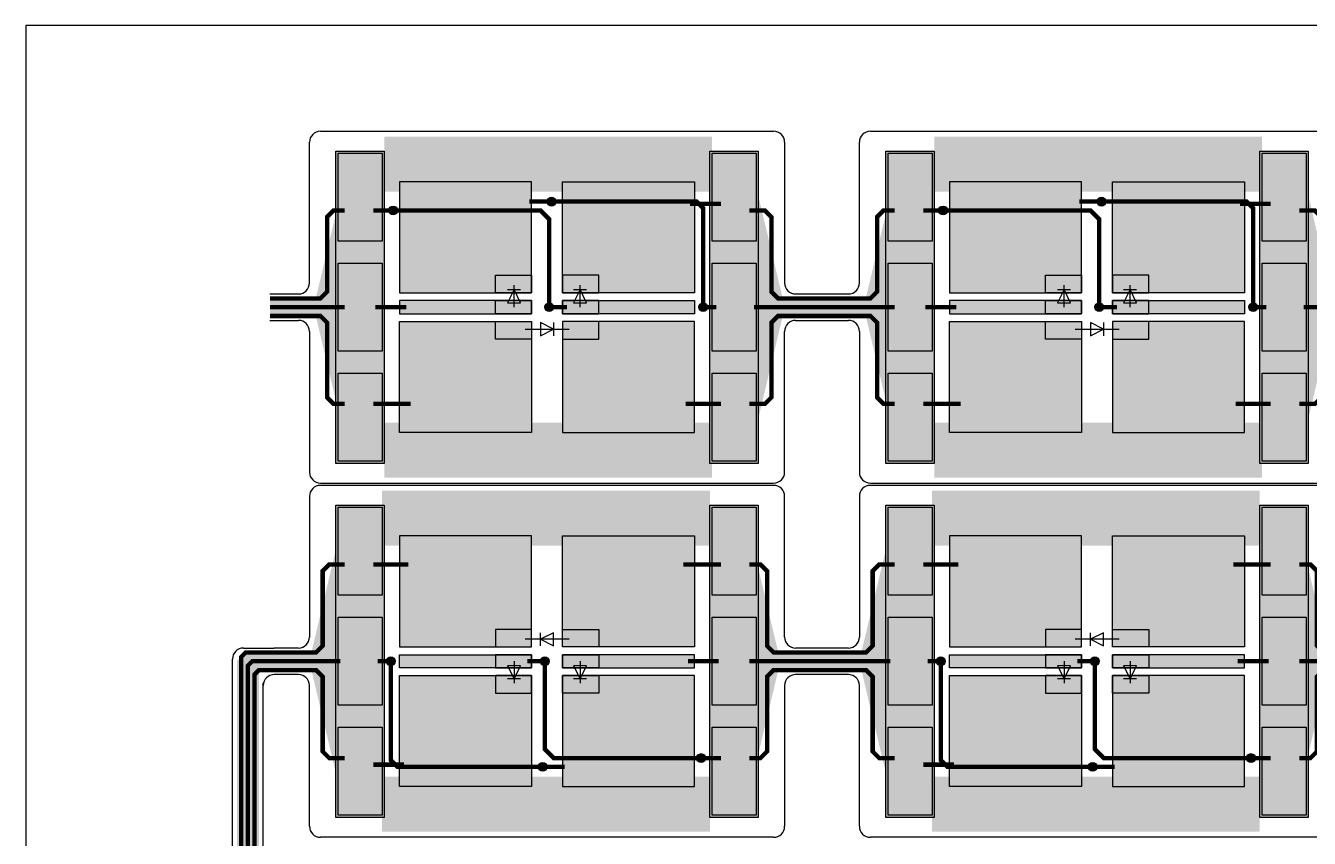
# Model space of a CAD drawing. Extents: x 1822 to 2392, y 725 to 1125.
# Drawn here: x 1879 to 1937.3, y 998.2 to 1035.1 of the extents above; entities that cross this region are included whole.
import ezdxf

# ---------------------------------------------------------------- set-up
doc = ezdxf.new("R2010")
doc.units = 0
doc.header["$LTSCALE"] = 0.2
for name, color, linetype in [('BS', 1, 'CONTINUOUS'), ('Durchsteiger', 3, 'CONTINUOUS'), ('LED', 7, 'CONTINUOUS'), ('LS', 5, 'CONTINUOUS'), ('Rand', 6, 'CONTINUOUS')]:
    doc.layers.add(name, color=color, linetype=linetype)

msp = doc.modelspace()

# ---------------------------------------------------------------- hatches: boundary and pattern name
at = {"layer": 'BS'}
h = msp.add_hatch(color=256, dxfattribs=at)
h.paths.add_polyline_path([(1895.2, 1029.3), (1893.2, 1029.3), (1893.2, 1025.3), (1895.2, 1025.3)])
h.paths.add_polyline_path([(1895.2, 1024.3), (1893.2, 1024.3), (1893.2, 1020.3), (1895.2, 1020.3)])
h.paths.add_polyline_path([(1895.2, 1019.3), (1893.2, 1019.3), (1893.2, 1015.3), (1895.2, 1015.3)])
h = msp.add_hatch(color=256, dxfattribs=at)
h.paths.add_polyline_path([(1912.2, 1029.3), (1910.2, 1029.3), (1910.2, 1025.3), (1912.2, 1025.3)])
h.paths.add_polyline_path([(1912.2, 1024.3), (1910.2, 1024.3), (1910.2, 1020.3), (1912.2, 1020.3)])
h.paths.add_polyline_path([(1912.2, 1019.3), (1910.2, 1019.3), (1910.2, 1015.3), (1912.2, 1015.3)])
h = msp.add_hatch(color=256, dxfattribs=at)
h.paths.add_polyline_path([(1920.2, 1029.3), (1918.2, 1029.3), (1918.2, 1025.3), (1920.2, 1025.3)])
h.paths.add_polyline_path([(1920.2, 1024.3), (1918.2, 1024.3), (1918.2, 1020.3), (1920.2, 1020.3)])
h.paths.add_polyline_path([(1920.2, 1019.3), (1918.2, 1019.3), (1918.2, 1015.3), (1920.2, 1015.3)])
h = msp.add_hatch(color=256, dxfattribs=at)
h.paths.add_polyline_path([(1937.2, 1029.3), (1935.2, 1029.3), (1935.2, 1025.3), (1937.2, 1025.3)])
h.paths.add_polyline_path([(1937.2, 1024.3), (1935.2, 1024.3), (1935.2, 1020.3), (1937.2, 1020.3)])
h.paths.add_polyline_path([(1937.2, 1019.3), (1935.2, 1019.3), (1935.2, 1015.3), (1937.2, 1015.3)])
h = msp.add_hatch(color=256, dxfattribs=at)
h.paths.add_polyline_path([(1896, 1028), (1896, 1022.95), (1900.35, 1022.95), (1900.35, 1023.75), (1902, 1023.75), (1902, 1028)])
h.paths.add_polyline_path([(1896, 1022.6), (1896, 1022), (1900.35, 1022), (1900.35, 1022.6)])
h.paths.add_polyline_path([(1896, 1021.65), (1896, 1016.6), (1902, 1016.6), (1902, 1020.85), (1900.35, 1020.85), (1900.35, 1021.65)])
h.paths.add_polyline_path([(1905.05, 1021.65), (1905.05, 1020.85), (1903.4, 1020.85), (1903.4, 1016.6), (1909.4, 1016.6), (1909.4, 1021.65)])
h.paths.add_polyline_path([(1905.05, 1022.6), (1905.05, 1022), (1909.4, 1022), (1909.4, 1022.6)])
h.paths.add_polyline_path([(1903.4, 1028), (1903.4, 1023.75), (1905.05, 1023.75), (1905.05, 1022.95), (1909.4, 1022.95), (1909.4, 1028)])
h.paths.add_polyline_path([(1903.4, 1023.75), (1903.4, 1022.95), (1904.125, 1022.95), (1904.2, 1023.1), (1904.275, 1022.95), (1905.05, 1022.95), (1905.05, 1023.75)], flags=17)
h.paths.add_polyline_path([(1903.4, 1022.6), (1903.4, 1022), (1905.05, 1022), (1905.05, 1022.6), (1904.45, 1022.6), (1904.5, 1022.5), (1903.9, 1022.5), (1903.95, 1022.6)])
h.paths.add_polyline_path([(1903.4, 1021.65), (1903.4, 1020.85), (1905.05, 1020.85), (1905.05, 1021.65)], flags=17)
h.paths.add_polyline_path([(1900.35, 1021.65), (1900.35, 1020.85), (1902, 1020.85), (1902, 1021.65)], flags=16)
h.paths.add_polyline_path([(1900.35, 1022.6), (1900.35, 1022), (1902, 1022), (1902, 1022.6), (1901.45, 1022.6), (1901.5, 1022.5), (1900.9, 1022.5), (1900.95, 1022.6)])
h.paths.add_polyline_path([(1900.35, 1023.75), (1900.35, 1022.95), (1901.125, 1022.95), (1901.2, 1023.1), (1901.275, 1022.95), (1902, 1022.95), (1902, 1023.75)], flags=17)
h = msp.add_hatch(color=256, dxfattribs=at)
h.paths.add_polyline_path([(1921, 1028), (1921, 1022.95), (1925.35, 1022.95), (1925.35, 1023.75), (1927, 1023.75), (1927, 1028)])
h.paths.add_polyline_path([(1921, 1022.6), (1921, 1022), (1925.35, 1022), (1925.35, 1022.6)])
h.paths.add_polyline_path([(1921, 1021.65), (1921, 1016.6), (1927, 1016.6), (1927, 1020.85), (1925.35, 1020.85), (1925.35, 1021.65)])
h.paths.add_polyline_path([(1930.05, 1021.65), (1930.05, 1020.85), (1928.4, 1020.85), (1928.4, 1016.6), (1934.4, 1016.6), (1934.4, 1021.65)])
h.paths.add_polyline_path([(1930.05, 1022.6), (1930.05, 1022), (1934.4, 1022), (1934.4, 1022.6)])
h.paths.add_polyline_path([(1928.4, 1028), (1928.4, 1023.75), (1930.05, 1023.75), (1930.05, 1022.95), (1934.4, 1022.95), (1934.4, 1028)])
h.paths.add_polyline_path([(1928.4, 1023.75), (1928.4, 1022.95), (1929.125, 1022.95), (1929.2, 1023.1), (1929.275, 1022.95), (1930.05, 1022.95), (1930.05, 1023.75)], flags=17)
h.paths.add_polyline_path([(1928.4, 1022.6), (1928.4, 1022), (1930.05, 1022), (1930.05, 1022.6), (1929.45, 1022.6), (1929.5, 1022.5), (1928.9, 1022.5), (1928.95, 1022.6)])
h.paths.add_polyline_path([(1928.4, 1021.65), (1928.4, 1020.85), (1930.05, 1020.85), (1930.05, 1021.65)], flags=17)
h.paths.add_polyline_path([(1925.35, 1021.65), (1925.35, 1020.85), (1927, 1020.85), (1927, 1021.65)], flags=16)
h.paths.add_polyline_path([(1925.35, 1022.6), (1925.35, 1022), (1927, 1022), (1927, 1022.6), (1926.45, 1022.6), (1926.5, 1022.5), (1925.9, 1022.5), (1925.95, 1022.6)])
h.paths.add_polyline_path([(1925.35, 1023.75), (1925.35, 1022.95), (1926.125, 1022.95), (1926.2, 1023.1), (1926.275, 1022.95), (1927, 1022.95), (1927, 1023.75)], flags=17)
h = msp.add_hatch(color=256, dxfattribs=at)
h.paths.add_polyline_path([(1893.2, 999.2), (1895.2, 999.2), (1895.2, 1003.2), (1893.2, 1003.2)])
h.paths.add_polyline_path([(1893.2, 1004.2), (1895.2, 1004.2), (1895.2, 1008.2), (1893.2, 1008.2)])
h.paths.add_polyline_path([(1893.2, 1009.2), (1895.2, 1009.2), (1895.2, 1013.2), (1893.2, 1013.2)])
h = msp.add_hatch(color=256, dxfattribs=at)
h.paths.add_polyline_path([(1910.2, 999.2), (1912.2, 999.2), (1912.2, 1003.2), (1910.2, 1003.2)])
h.paths.add_polyline_path([(1910.2, 1004.2), (1912.2, 1004.2), (1912.2, 1008.2), (1910.2, 1008.2)])
h.paths.add_polyline_path([(1910.2, 1009.2), (1912.2, 1009.2), (1912.2, 1013.2), (1910.2, 1013.2)])
h = msp.add_hatch(color=256, dxfattribs=at)
h.paths.add_polyline_path([(1918.2, 999.2), (1920.2, 999.2), (1920.2, 1003.2), (1918.2, 1003.2)])
h.paths.add_polyline_path([(1918.2, 1004.2), (1920.2, 1004.2), (1920.2, 1008.2), (1918.2, 1008.2)])
h.paths.add_polyline_path([(1918.2, 1009.2), (1920.2, 1009.2), (1920.2, 1013.2), (1918.2, 1013.2)])
h = msp.add_hatch(color=256, dxfattribs=at)
h.paths.add_polyline_path([(1935.2, 999.2), (1937.2, 999.2), (1937.2, 1003.2), (1935.2, 1003.2)])
h.paths.add_polyline_path([(1935.2, 1004.2), (1937.2, 1004.2), (1937.2, 1008.2), (1935.2, 1008.2)])
h.paths.add_polyline_path([(1935.2, 1009.2), (1937.2, 1009.2), (1937.2, 1013.2), (1935.2, 1013.2)])
h = msp.add_hatch(color=256, dxfattribs=at)
h.paths.add_polyline_path([(1909.4, 1000.5), (1909.4, 1005.55), (1905.05, 1005.55), (1905.05, 1004.75), (1903.4, 1004.75), (1903.4, 1000.5)])
h.paths.add_polyline_path([(1909.4, 1005.9), (1909.4, 1006.5), (1905.05, 1006.5), (1905.05, 1005.9)])
h.paths.add_polyline_path([(1909.4, 1006.85), (1909.4, 1011.9), (1903.4, 1011.9), (1903.4, 1007.65), (1905.05, 1007.65), (1905.05, 1006.85)])
h.paths.add_polyline_path([(1900.35, 1006.85), (1900.35, 1007.65), (1902, 1007.65), (1902, 1011.9), (1896, 1011.9), (1896, 1006.85)])
h.paths.add_polyline_path([(1900.35, 1005.9), (1900.35, 1006.5), (1896, 1006.5), (1896, 1005.9)])
h.paths.add_polyline_path([(1902, 1000.5), (1902, 1004.75), (1900.35, 1004.75), (1900.35, 1005.55), (1896, 1005.55), (1896, 1000.5)])
h.paths.add_polyline_path([(1902, 1004.75), (1902, 1005.55), (1901.275, 1005.55), (1901.2, 1005.4), (1901.125, 1005.55), (1900.35, 1005.55), (1900.35, 1004.75)], flags=17)
h.paths.add_polyline_path([(1902, 1005.9), (1902, 1006.5), (1900.35, 1006.5), (1900.35, 1005.9), (1900.95, 1005.9), (1900.9, 1006), (1901.5, 1006), (1901.45, 1005.9)])
h.paths.add_polyline_path([(1902, 1006.85), (1902, 1007.65), (1900.35, 1007.65), (1900.35, 1006.85)], flags=17)
h.paths.add_polyline_path([(1905.05, 1006.85), (1905.05, 1007.65), (1903.4, 1007.65), (1903.4, 1006.85)], flags=16)
h.paths.add_polyline_path([(1905.05, 1005.9), (1905.05, 1006.5), (1903.4, 1006.5), (1903.4, 1005.9), (1903.95, 1005.9), (1903.9, 1006), (1904.5, 1006), (1904.45, 1005.9)])
h.paths.add_polyline_path([(1905.05, 1004.75), (1905.05, 1005.55), (1904.275, 1005.55), (1904.2, 1005.4), (1904.125, 1005.55), (1903.4, 1005.55), (1903.4, 1004.75)], flags=17)
h = msp.add_hatch(color=256, dxfattribs=at)
h.paths.add_polyline_path([(1934.4, 1000.5), (1934.4, 1005.55), (1930.05, 1005.55), (1930.05, 1004.75), (1928.4, 1004.75), (1928.4, 1000.5)])
h.paths.add_polyline_path([(1934.4, 1005.9), (1934.4, 1006.5), (1930.05, 1006.5), (1930.05, 1005.9)])
h.paths.add_polyline_path([(1934.4, 1006.85), (1934.4, 1011.9), (1928.4, 1011.9), (1928.4, 1007.65), (1930.05, 1007.65), (1930.05, 1006.85)])
h.paths.add_polyline_path([(1925.35, 1006.85), (1925.35, 1007.65), (1927, 1007.65), (1927, 1011.9), (1921, 1011.9), (1921, 1006.85)])
h.paths.add_polyline_path([(1925.35, 1005.9), (1925.35, 1006.5), (1921, 1006.5), (1921, 1005.9)])
h.paths.add_polyline_path([(1927, 1000.5), (1927, 1004.75), (1925.35, 1004.75), (1925.35, 1005.55), (1921, 1005.55), (1921, 1000.5)])
h.paths.add_polyline_path([(1927, 1004.75), (1927, 1005.55), (1926.275, 1005.55), (1926.2, 1005.4), (1926.125, 1005.55), (1925.35, 1005.55), (1925.35, 1004.75)], flags=17)
h.paths.add_polyline_path([(1927, 1005.9), (1927, 1006.5), (1925.35, 1006.5), (1925.35, 1005.9), (1925.95, 1005.9), (1925.9, 1006), (1926.5, 1006), (1926.45, 1005.9)])
h.paths.add_polyline_path([(1927, 1006.85), (1927, 1007.65), (1925.35, 1007.65), (1925.35, 1006.85)], flags=17)
h.paths.add_polyline_path([(1930.05, 1006.85), (1930.05, 1007.65), (1928.4, 1007.65), (1928.4, 1006.85)], flags=16)
h.paths.add_polyline_path([(1930.05, 1005.9), (1930.05, 1006.5), (1928.4, 1006.5), (1928.4, 1005.9), (1928.95, 1005.9), (1928.9, 1006), (1929.5, 1006), (1929.45, 1005.9)])
h.paths.add_polyline_path([(1930.05, 1004.75), (1930.05, 1005.55), (1929.275, 1005.55), (1929.2, 1005.4), (1929.125, 1005.55), (1928.4, 1005.55), (1928.4, 1004.75)], flags=17)
at = {"layer": 'Durchsteiger'}
for points in [[(1902.9, 1027.3, 1), (1902.9, 1026.9, 1)], [(1927.9, 1027.3, 1), (1927.9, 1026.9, 1)], [(1895.7, 1026.9, 1), (1895.7, 1026.5, 1)], [(1920.7, 1026.9, 1), (1920.7, 1026.5, 1)], [(1902.8, 1022.5, 1), (1902.8, 1022.1, 1)], [(1909.8, 1022.5, 1), (1909.8, 1022.1, 1)], [(1927.8, 1022.5, 1), (1927.8, 1022.1, 1)], [(1934.8, 1022.5, 1), (1934.8, 1022.1, 1)], [(1895.6, 1006, 1), (1895.6, 1006.4, 1)], [(1902.6, 1006, 1), (1902.6, 1006.4, 1)], [(1920.6, 1006, 1), (1920.6, 1006.4, 1)], [(1927.6, 1006, 1), (1927.6, 1006.4, 1)], [(1909.7, 1001.6, 1), (1909.7, 1002, 1)], [(1934.7, 1001.6, 1), (1934.7, 1002, 1)], [(1902.5, 1001.2, 1), (1902.5, 1001.6, 1)], [(1927.5, 1001.2, 1), (1927.5, 1001.6, 1)]]:
    msp.add_hatch(color=256, dxfattribs=at).paths.add_polyline_path(points)
at = {"layer": 'LS'}
for points in [[(1895.3, 1029.4), (1893.1, 1029.4), (1893.1, 1015.2), (1895.3, 1015.2)], [(1912.3, 1029.4), (1910.1, 1029.4), (1910.1, 1015.2), (1912.3, 1015.2)], [(1920.3, 1029.4), (1918.1, 1029.4), (1918.1, 1015.2), (1920.3, 1015.2)], [(1937.3, 1029.4), (1935.1, 1029.4), (1935.1, 1015.2), (1937.3, 1015.2)], [(1895.3, 1013.3), (1893.1, 1013.3), (1893.1, 999.1), (1895.3, 999.1)], [(1912.3, 1013.3), (1910.1, 1013.3), (1910.1, 999.1), (1912.3, 999.1)], [(1920.3, 1013.3), (1918.1, 1013.3), (1918.1, 999.1), (1920.3, 999.1)], [(1937.3, 1013.3), (1935.1, 1013.3), (1935.1, 999.1), (1937.3, 999.1)]]:
    msp.add_hatch(color=256, dxfattribs=at).paths.add_polyline_path(points)

# ---------------------------------------------------------------- linework, layer by layer
at = {"layer": 'BS'}
for p, q in [((1902.6, 1022.3), (1902.8, 1022.3)), ((1902.7, 1022.2), (1902.7, 1022.4)), ((1927.6, 1022.3), (1927.8, 1022.3)), ((1927.7, 1022.2), (1927.7, 1022.4)), ((1902.8, 1006.2), (1902.6, 1006.2)), ((1902.7, 1006.3), (1902.7, 1006.1)), ((1927.8, 1006.2), (1927.6, 1006.2)), ((1927.7, 1006.3), (1927.7, 1006.1))]:
    msp.add_line(p, q, dxfattribs=at)
for points in [[(1893.2, 1025.3), (1893.2, 1029.3), (1895.2, 1029.3), (1895.2, 1025.3)], [(1910.2, 1025.3), (1910.2, 1029.3), (1912.2, 1029.3), (1912.2, 1025.3)], [(1918.2, 1025.3), (1918.2, 1029.3), (1920.2, 1029.3), (1920.2, 1025.3)], [(1935.2, 1025.3), (1935.2, 1029.3), (1937.2, 1029.3), (1937.2, 1025.3)], [(1902, 1022.95), (1902, 1028), (1896, 1028), (1896, 1022.95)], [(1903.4, 1022.95), (1903.4, 1028), (1909.4, 1028), (1909.4, 1022.95)], [(1927, 1022.95), (1927, 1028), (1921, 1028), (1921, 1022.95)], [(1928.4, 1022.95), (1928.4, 1028), (1934.4, 1028), (1934.4, 1022.95)], [(1893.2, 1020.3), (1893.2, 1024.3), (1895.2, 1024.3), (1895.2, 1020.3)], [(1910.2, 1020.3), (1910.2, 1024.3), (1912.2, 1024.3), (1912.2, 1020.3)], [(1918.2, 1020.3), (1918.2, 1024.3), (1920.2, 1024.3), (1920.2, 1020.3)], [(1935.2, 1020.3), (1935.2, 1024.3), (1937.2, 1024.3), (1937.2, 1020.3)], [(1900.35, 1022.95), (1900.35, 1023.75), (1902, 1023.75), (1902, 1022.95)], [(1905.05, 1022.95), (1905.05, 1023.75), (1903.4, 1023.75), (1903.4, 1022.95)], [(1925.35, 1022.95), (1925.35, 1023.75), (1927, 1023.75), (1927, 1022.95)], [(1930.05, 1022.95), (1930.05, 1023.75), (1928.4, 1023.75), (1928.4, 1022.95)], [(1902, 1022), (1902, 1022.6), (1896, 1022.6), (1896, 1022)], [(1900.35, 1022), (1900.35, 1022.6), (1902, 1022.6), (1902, 1022)], [(1905.05, 1022), (1905.05, 1022.6), (1903.4, 1022.6), (1903.4, 1022)], [(1903.4, 1022), (1903.4, 1022.6), (1909.4, 1022.6), (1909.4, 1022)], [(1927, 1022), (1927, 1022.6), (1921, 1022.6), (1921, 1022)], [(1925.35, 1022), (1925.35, 1022.6), (1927, 1022.6), (1927, 1022)], [(1930.05, 1022), (1930.05, 1022.6), (1928.4, 1022.6), (1928.4, 1022)], [(1928.4, 1022), (1928.4, 1022.6), (1934.4, 1022.6), (1934.4, 1022)], [(1902, 1021.65), (1902, 1016.6), (1896, 1016.6), (1896, 1021.65)], [(1900.35, 1020.85), (1900.35, 1021.65), (1902, 1021.65), (1902, 1020.85)], [(1905.05, 1020.85), (1905.05, 1021.65), (1903.4, 1021.65), (1903.4, 1020.85)], [(1903.4, 1021.65), (1903.4, 1016.6), (1909.4, 1016.6), (1909.4, 1021.65)], [(1927, 1021.65), (1927, 1016.6), (1921, 1016.6), (1921, 1021.65)], [(1925.35, 1020.85), (1925.35, 1021.65), (1927, 1021.65), (1927, 1020.85)], [(1930.05, 1020.85), (1930.05, 1021.65), (1928.4, 1021.65), (1928.4, 1020.85)], [(1928.4, 1021.65), (1928.4, 1016.6), (1934.4, 1016.6), (1934.4, 1021.65)], [(1893.2, 1015.3), (1893.2, 1019.3), (1895.2, 1019.3), (1895.2, 1015.3)], [(1910.2, 1015.3), (1910.2, 1019.3), (1912.2, 1019.3), (1912.2, 1015.3)], [(1918.2, 1015.3), (1918.2, 1019.3), (1920.2, 1019.3), (1920.2, 1015.3)], [(1935.2, 1015.3), (1935.2, 1019.3), (1937.2, 1019.3), (1937.2, 1015.3)], [(1895.2, 1013.2), (1895.2, 1009.2), (1893.2, 1009.2), (1893.2, 1013.2)], [(1912.2, 1013.2), (1912.2, 1009.2), (1910.2, 1009.2), (1910.2, 1013.2)], [(1920.2, 1013.2), (1920.2, 1009.2), (1918.2, 1009.2), (1918.2, 1013.2)], [(1937.2, 1013.2), (1937.2, 1009.2), (1935.2, 1009.2), (1935.2, 1013.2)], [(1902, 1006.85), (1902, 1011.9), (1896, 1011.9), (1896, 1006.85)], [(1903.4, 1006.85), (1903.4, 1011.9), (1909.4, 1011.9), (1909.4, 1006.85)], [(1927, 1006.85), (1927, 1011.9), (1921, 1011.9), (1921, 1006.85)], [(1928.4, 1006.85), (1928.4, 1011.9), (1934.4, 1011.9), (1934.4, 1006.85)], [(1895.2, 1008.2), (1895.2, 1004.2), (1893.2, 1004.2), (1893.2, 1008.2)], [(1912.2, 1008.2), (1912.2, 1004.2), (1910.2, 1004.2), (1910.2, 1008.2)], [(1920.2, 1008.2), (1920.2, 1004.2), (1918.2, 1004.2), (1918.2, 1008.2)], [(1937.2, 1008.2), (1937.2, 1004.2), (1935.2, 1004.2), (1935.2, 1008.2)], [(1900.35, 1007.65), (1900.35, 1006.85), (1902, 1006.85), (1902, 1007.65)], [(1905.05, 1007.65), (1905.05, 1006.85), (1903.4, 1006.85), (1903.4, 1007.65)], [(1925.35, 1007.65), (1925.35, 1006.85), (1927, 1006.85), (1927, 1007.65)], [(1930.05, 1007.65), (1930.05, 1006.85), (1928.4, 1006.85), (1928.4, 1007.65)], [(1902, 1006.5), (1902, 1005.9), (1896, 1005.9), (1896, 1006.5)], [(1900.35, 1006.5), (1900.35, 1005.9), (1902, 1005.9), (1902, 1006.5)], [(1905.05, 1006.5), (1905.05, 1005.9), (1903.4, 1005.9), (1903.4, 1006.5)], [(1903.4, 1006.5), (1903.4, 1005.9), (1909.4, 1005.9), (1909.4, 1006.5)], [(1927, 1006.5), (1927, 1005.9), (1921, 1005.9), (1921, 1006.5)], [(1925.35, 1006.5), (1925.35, 1005.9), (1927, 1005.9), (1927, 1006.5)], [(1930.05, 1006.5), (1930.05, 1005.9), (1928.4, 1005.9), (1928.4, 1006.5)], [(1928.4, 1006.5), (1928.4, 1005.9), (1934.4, 1005.9), (1934.4, 1006.5)], [(1902, 1005.55), (1902, 1000.5), (1896, 1000.5), (1896, 1005.55)], [(1900.35, 1005.55), (1900.35, 1004.75), (1902, 1004.75), (1902, 1005.55)], [(1905.05, 1005.55), (1905.05, 1004.75), (1903.4, 1004.75), (1903.4, 1005.55)], [(1903.4, 1005.55), (1903.4, 1000.5), (1909.4, 1000.5), (1909.4, 1005.55)], [(1927, 1005.55), (1927, 1000.5), (1921, 1000.5), (1921, 1005.55)], [(1925.35, 1005.55), (1925.35, 1004.75), (1927, 1004.75), (1927, 1005.55)], [(1930.05, 1005.55), (1930.05, 1004.75), (1928.4, 1004.75), (1928.4, 1005.55)], [(1928.4, 1005.55), (1928.4, 1000.5), (1934.4, 1000.5), (1934.4, 1005.55)], [(1895.2, 1003.2), (1895.2, 999.2), (1893.2, 999.2), (1893.2, 1003.2)], [(1912.2, 1003.2), (1912.2, 999.2), (1910.2, 999.2), (1910.2, 1003.2)], [(1920.2, 1003.2), (1920.2, 999.2), (1918.2, 999.2), (1918.2, 1003.2)], [(1937.2, 1003.2), (1937.2, 999.2), (1935.2, 999.2), (1935.2, 1003.2)]]:
    msp.add_lwpolyline(points, close=True, dxfattribs=at)
at = {"layer": 'BS', "const_width": 0.2}
for points in [[(1901.9, 1027.1), (1902.8, 1027.1)], [(1909.2, 1027), (1910.6, 1027)], [(1926.9, 1027.1), (1927.8, 1027.1)], [(1934.2, 1027), (1935.6, 1027)], [(1890.1, 1022.7), (1892.4, 1022.7), (1892.7, 1023), (1892.7, 1026.4), (1893, 1026.7), (1893.5, 1026.7)], [(1895.6, 1026.7), (1894.8, 1026.7)], [(1911.9, 1026.7), (1912.6, 1026.7), (1912.9, 1026.4), (1912.9, 1023), (1913.2, 1022.7), (1915.1, 1022.7)], [(1915.1, 1022.7), (1917.4, 1022.7), (1917.7, 1023), (1917.7, 1026.4), (1918, 1026.7), (1918.5, 1026.7)], [(1920.6, 1026.7), (1919.8, 1026.7)], [(1936.9, 1026.7), (1937.6, 1026.7), (1937.9, 1026.4), (1937.9, 1023), (1938.2, 1022.7), (1940.1, 1022.7)], [(1890.1, 1022.3), (1893.5, 1022.3)], [(1894.9, 1022.3), (1896.3, 1022.3)], [(1902.9, 1022.3), (1903.6, 1022.3)], [(1909.9, 1022.3), (1910.4, 1022.3)], [(1912.1, 1022.3), (1915.1, 1022.3)], [(1915.1, 1022.3), (1918.5, 1022.3)], [(1919.9, 1022.3), (1921.3, 1022.3)], [(1927.9, 1022.3), (1928.6, 1022.3)], [(1934.9, 1022.3), (1935.4, 1022.3)], [(1937.1, 1022.3), (1940.1, 1022.3)], [(1890.1, 1021.9), (1892.4, 1021.9), (1892.7, 1021.6), (1892.7, 1018.2), (1893, 1017.9), (1893.5, 1017.9)], [(1911.9, 1017.9), (1912.6, 1017.9), (1912.9, 1018.2), (1912.9, 1021.6), (1913.2, 1021.9), (1915.1, 1021.9)], [(1915.1, 1021.9), (1917.4, 1021.9), (1917.7, 1021.6), (1917.7, 1018.2), (1918, 1017.9), (1918.5, 1017.9)], [(1936.9, 1017.9), (1937.6, 1017.9), (1937.9, 1018.2), (1937.9, 1021.6), (1938.2, 1021.9), (1940.1, 1021.9)], [(1894.8, 1017.9), (1896.5, 1017.9)], [(1909, 1017.9), (1910.6, 1017.9)], [(1919.8, 1017.9), (1921.5, 1017.9)], [(1934, 1017.9), (1935.6, 1017.9)], [(1893.5, 1010.6), (1892.8, 1010.6), (1892.5, 1010.3), (1892.5, 1006.9), (1892.2, 1006.6), (1890.3, 1006.6)], [(1896.4, 1010.6), (1894.8, 1010.6)], [(1910.6, 1010.6), (1908.9, 1010.6)], [(1915.3, 1006.6), (1913, 1006.6), (1912.7, 1006.9), (1912.7, 1010.3), (1912.4, 1010.6), (1911.9, 1010.6)], [(1918.5, 1010.6), (1917.8, 1010.6), (1917.5, 1010.3), (1917.5, 1006.9), (1917.2, 1006.6), (1915.3, 1006.6)], [(1921.4, 1010.6), (1919.8, 1010.6)], [(1935.6, 1010.6), (1933.9, 1010.6)], [(1940.3, 1006.6), (1938, 1006.6), (1937.7, 1006.9), (1937.7, 1010.3), (1937.4, 1010.6), (1936.9, 1010.6)], [(1890.3, 989.7), (1889, 989.7), (1888.8, 989.9), (1888.8, 1006.4), (1889, 1006.6), (1890.3, 1006.6)], [(1890.3, 990.1), (1889.3, 990.1), (1889.1, 990.3), (1889.1, 1006), (1889.3, 1006.2), (1890.3, 1006.2)], [(1893.3, 1006.2), (1890.3, 1006.2)], [(1895.5, 1006.2), (1895, 1006.2)], [(1902.5, 1006.2), (1901.8, 1006.2)], [(1910.5, 1006.2), (1909.1, 1006.2)], [(1915.3, 1006.2), (1911.9, 1006.2)], [(1918.3, 1006.2), (1915.3, 1006.2)], [(1920.5, 1006.2), (1920, 1006.2)], [(1927.5, 1006.2), (1926.8, 1006.2)], [(1935.5, 1006.2), (1934.1, 1006.2)], [(1940.3, 1006.2), (1936.9, 1006.2)], [(1890.3, 990.5), (1889.6, 990.5), (1889.4, 990.7), (1889.4, 1005.6), (1889.6, 1005.8), (1890.3, 1005.8)], [(1893.5, 1001.8), (1892.8, 1001.8), (1892.5, 1002.1), (1892.5, 1005.5), (1892.2, 1005.8), (1890.3, 1005.8)], [(1915.3, 1005.8), (1913, 1005.8), (1912.7, 1005.5), (1912.7, 1002.1), (1912.4, 1001.8), (1911.9, 1001.8)], [(1918.5, 1001.8), (1917.8, 1001.8), (1917.5, 1002.1), (1917.5, 1005.5), (1917.2, 1005.8), (1915.3, 1005.8)], [(1940.3, 1005.8), (1938, 1005.8), (1937.7, 1005.5), (1937.7, 1002.1), (1937.4, 1001.8), (1936.9, 1001.8)], [(1909.8, 1001.8), (1910.6, 1001.8)], [(1934.8, 1001.8), (1935.6, 1001.8)], [(1896.2, 1001.5), (1894.8, 1001.5)], [(1903.5, 1001.4), (1902.6, 1001.4)], [(1921.2, 1001.5), (1919.8, 1001.5)], [(1928.5, 1001.4), (1927.6, 1001.4)]]:
    msp.add_lwpolyline(points, dxfattribs=at)
at = {"layer": 'Durchsteiger'}
for centre in [(1902.9, 1027.1), (1927.9, 1027.1), (1895.7, 1026.7), (1920.7, 1026.7), (1902.8, 1022.3), (1909.8, 1022.3), (1927.8, 1022.3), (1934.8, 1022.3), (1895.6, 1006.2), (1902.6, 1006.2), (1920.6, 1006.2), (1927.6, 1006.2), (1909.7, 1001.8), (1934.7, 1001.8), (1902.5, 1001.4), (1927.5, 1001.4)]:
    msp.add_circle(centre, 0.2, dxfattribs=at)
at = {"layer": 'LED'}
for p, q in [((1901.2, 1023.1), (1900.9, 1022.5)), ((1900.9, 1023.1), (1901.5, 1023.1)), ((1901.2, 1022.3), (1901.2, 1023.3)), ((1901.5, 1022.5), (1901.2, 1023.1)), ((1904.2, 1023.1), (1903.9, 1022.5)), ((1903.9, 1023.1), (1904.5, 1023.1)), ((1904.2, 1022.3), (1904.2, 1023.3)), ((1904.5, 1022.5), (1904.2, 1023.1)), ((1926.2, 1023.1), (1925.9, 1022.5)), ((1925.9, 1023.1), (1926.5, 1023.1)), ((1926.2, 1022.3), (1926.2, 1023.3)), ((1926.5, 1022.5), (1926.2, 1023.1)), ((1929.2, 1023.1), (1928.9, 1022.5)), ((1928.9, 1023.1), (1929.5, 1023.1)), ((1929.2, 1022.3), (1929.2, 1023.3)), ((1929.5, 1022.5), (1929.2, 1023.1)), ((1900.9, 1022.5), (1901.5, 1022.5)), ((1903.9, 1022.5), (1904.5, 1022.5)), ((1925.9, 1022.5), (1926.5, 1022.5)), ((1928.9, 1022.5), (1929.5, 1022.5)), ((1901.7, 1021.3), (1903.7, 1021.3)), ((1902.4, 1021.6), (1902.4, 1021)), ((1903, 1021.3), (1902.4, 1021.6)), ((1902.4, 1021), (1903, 1021.3)), ((1903, 1021.6), (1903, 1021)), ((1926.7, 1021.3), (1928.7, 1021.3)), ((1927.4, 1021.6), (1927.4, 1021)), ((1928, 1021.3), (1927.4, 1021.6)), ((1927.4, 1021), (1928, 1021.3)), ((1928, 1021.6), (1928, 1021)), ((1903.7, 1007.2), (1901.7, 1007.2)), ((1903, 1007.5), (1902.4, 1007.2)), ((1902.4, 1006.9), (1902.4, 1007.5)), ((1902.4, 1007.2), (1903, 1006.9)), ((1903, 1006.9), (1903, 1007.5)), ((1928.7, 1007.2), (1926.7, 1007.2)), ((1928, 1007.5), (1927.4, 1007.2)), ((1927.4, 1006.9), (1927.4, 1007.5)), ((1927.4, 1007.2), (1928, 1006.9)), ((1928, 1006.9), (1928, 1007.5)), ((1901.5, 1006), (1900.9, 1006)), ((1900.9, 1006), (1901.2, 1005.4)), ((1901.2, 1006.2), (1901.2, 1005.2)), ((1901.2, 1005.4), (1901.5, 1006)), ((1904.5, 1006), (1903.9, 1006)), ((1903.9, 1006), (1904.2, 1005.4)), ((1904.2, 1006.2), (1904.2, 1005.2)), ((1904.2, 1005.4), (1904.5, 1006)), ((1926.5, 1006), (1925.9, 1006)), ((1925.9, 1006), (1926.2, 1005.4)), ((1926.2, 1006.2), (1926.2, 1005.2)), ((1926.2, 1005.4), (1926.5, 1006)), ((1929.5, 1006), (1928.9, 1006)), ((1928.9, 1006), (1929.2, 1005.4)), ((1929.2, 1006.2), (1929.2, 1005.2)), ((1929.2, 1005.4), (1929.5, 1006)), ((1901.5, 1005.4), (1900.9, 1005.4)), ((1904.5, 1005.4), (1903.9, 1005.4)), ((1926.5, 1005.4), (1925.9, 1005.4)), ((1929.5, 1005.4), (1928.9, 1005.4))]:
    msp.add_line(p, q, dxfattribs=at)
at = {"layer": 'LS'}
for points, const_width in [([(1895.3, 1028.8), (1910.2, 1028.8)], 2.5), ([(1920.3, 1028.8), (1935.2, 1028.8)], 2.5), ([(1903, 1027.1), (1909.5, 1027.1), (1909.8, 1026.8), (1909.8, 1022.6), (1909.8, 1022.4)], 0.2), ([(1928, 1027.1), (1934.5, 1027.1), (1934.8, 1026.8), (1934.8, 1022.6), (1934.8, 1022.4)], 0.2), ([(1895.8, 1026.7), (1897.9, 1026.7), (1902.4, 1026.7), (1902.8, 1026.3), (1902.8, 1022.4)], 0.2), ([(1920.8, 1026.7), (1922.9, 1026.7), (1927.4, 1026.7), (1927.8, 1026.3), (1927.8, 1022.4)], 0.2), ([(1890.1, 1022.3), (1892.2, 1022.3)], 0.9), ([(1913.4, 1022.3), (1915.1, 1022.3)], 0.9), ([(1915.1, 1022.3), (1917.2, 1022.3)], 0.9), ([(1895.3, 1015.8), (1910.2, 1015.8)], 2.5), ([(1920.3, 1015.8), (1935.2, 1015.8)], 2.5), ([(1910.1, 1012.7), (1895.2, 1012.7)], 2.5), ([(1935.1, 1012.7), (1920.2, 1012.7)], 2.5), ([(1890.3, 990.1), (1889.3, 990.1), (1889.1, 990.3), (1889.1, 1006), (1889.3, 1006.2), (1890.3, 1006.2)], 1), ([(1892, 1006.2), (1890.3, 1006.2)], 0.9), ([(1915.3, 1006.2), (1913.2, 1006.2)], 0.9), ([(1917, 1006.2), (1915.3, 1006.2)], 0.9), ([(1902.4, 1001.4), (1895.9, 1001.4), (1895.6, 1001.7), (1895.6, 1005.9), (1895.6, 1006.1)], 0.2), ([(1909.6, 1001.8), (1907.5, 1001.8), (1903, 1001.8), (1902.6, 1002.2), (1902.6, 1006.1)], 0.2), ([(1927.4, 1001.4), (1920.9, 1001.4), (1920.6, 1001.7), (1920.6, 1005.9), (1920.6, 1006.1)], 0.2), ([(1934.6, 1001.8), (1932.5, 1001.8), (1928, 1001.8), (1927.6, 1002.2), (1927.6, 1006.1)], 0.2), ([(1910.1, 999.7), (1895.2, 999.7)], 2.5), ([(1935.1, 999.7), (1920.2, 999.7)], 2.5)]:
    msp.add_lwpolyline(points, dxfattribs=dict(at, const_width=const_width))
for points in [[(1892.2, 1022.3, 0.9, 11, 0), (1893.4, 1022.3, 15, 15, 0)], [(1913.4, 1022.3, 0.9, 11, 0), (1912.2, 1022.3, 15, 15, 0)], [(1917.2, 1022.3, 0.9, 11, 0), (1918.4, 1022.3, 15, 15, 0)], [(1938.4, 1022.3, 0.9, 11, 0), (1937.2, 1022.3, 15, 15, 0)], [(1942.2, 1022.3, 0.9, 11, 0), (1943.4, 1022.3, 15, 15, 0)], [(1892, 1006.2, 0.9, 11, 0), (1893.2, 1006.2, 15, 15, 0)], [(1913.2, 1006.2, 0.9, 11, 0), (1912, 1006.2, 15, 15, 0)], [(1917, 1006.2, 0.9, 11, 0), (1918.2, 1006.2, 15, 15, 0)], [(1938.2, 1006.2, 0.9, 11, 0), (1937, 1006.2, 15, 15, 0)], [(1942, 1006.2, 0.9, 11, 0), (1943.2, 1006.2, 15, 15, 0)]]:
    msp.add_lwpolyline(points, format="xyseb", dxfattribs=at)
for points in [[(1893.1, 1015.2), (1893.1, 1029.4), (1895.3, 1029.4), (1895.3, 1015.2)], [(1910.1, 1015.2), (1910.1, 1029.4), (1912.3, 1029.4), (1912.3, 1015.2)], [(1918.1, 1015.2), (1918.1, 1029.4), (1920.3, 1029.4), (1920.3, 1015.2)], [(1935.1, 1015.2), (1935.1, 1029.4), (1937.3, 1029.4), (1937.3, 1015.2)], [(1895.3, 1013.3), (1895.3, 999.1), (1893.1, 999.1), (1893.1, 1013.3)], [(1912.3, 1013.3), (1912.3, 999.1), (1910.1, 999.1), (1910.1, 1013.3)], [(1920.3, 1013.3), (1920.3, 999.1), (1918.1, 999.1), (1918.1, 1013.3)], [(1937.3, 1013.3), (1937.3, 999.1), (1935.1, 999.1), (1935.1, 1013.3)]]:
    msp.add_lwpolyline(points, close=True, dxfattribs=at)
at = {"layer": 'Rand'}
for p, q in [((1892.4, 1030.3), (1913, 1030.3)), ((1917.4, 1030.3), (1938, 1030.3)), ((1891.9, 1023.4), (1891.9, 1029.8)), ((1913.5, 1029.8), (1913.5, 1023.4)), ((1916.9, 1023.4), (1916.9, 1029.8)), ((1890.1, 1022.9), (1891.4, 1022.9)), ((1890.1, 1022.9), (1891.4, 1022.9)), ((1914, 1022.9), (1915.1, 1022.9)), ((1914, 1022.9), (1915.1, 1022.9)), ((1915.1, 1022.9), (1916.4, 1022.9)), ((1915.1, 1022.9), (1916.4, 1022.9)), ((1890.1, 1021.7), (1891.4, 1021.7)), ((1890.1, 1021.7), (1891.4, 1021.7)), ((1891.9, 1021.2), (1891.9, 1014.8)), ((1913.5, 1014.8), (1913.5, 1021.2)), ((1914, 1021.7), (1915.1, 1021.7)), ((1914, 1021.7), (1915.1, 1021.7)), ((1915.1, 1021.7), (1916.4, 1021.7)), ((1915.1, 1021.7), (1916.4, 1021.7)), ((1916.9, 1021.2), (1916.9, 1014.8)), ((1892.4, 1014.3), (1913, 1014.3)), ((1913, 1014.2), (1892.4, 1014.2)), ((1917.4, 1014.3), (1938, 1014.3)), ((1938, 1014.2), (1917.4, 1014.2)), ((1891.9, 1013.7), (1891.9, 1007.3)), ((1913.5, 1007.3), (1913.5, 1013.7)), ((1916.9, 1013.7), (1916.9, 1007.3)), ((1888.9, 1006.8), (1890.3, 1006.8)), ((1891.4, 1006.8), (1890.3, 1006.8)), ((1891.4, 1006.8), (1890.3, 1006.8)), ((1915.3, 1006.8), (1914, 1006.8)), ((1915.3, 1006.8), (1914, 1006.8)), ((1916.4, 1006.8), (1915.3, 1006.8)), ((1916.4, 1006.8), (1915.3, 1006.8)), ((1888.4, 990), (1888.4, 1006.3)), ((1890.3, 1005.7), (1890.3, 1005.7)), ((1891.4, 1005.6), (1890.3, 1005.6)), ((1891.4, 1005.6), (1890.3, 1005.6)), ((1915.3, 1005.6), (1914, 1005.6)), ((1915.3, 1005.6), (1914, 1005.6)), ((1916.4, 1005.6), (1915.3, 1005.6)), ((1916.4, 1005.6), (1915.3, 1005.6)), ((1889.8, 991.2), (1889.8, 1005.2)), ((1891.9, 998.7), (1891.9, 1005.1)), ((1913.5, 1005.1), (1913.5, 998.7)), ((1916.9, 998.7), (1916.9, 1005.1)), ((1913, 998.2), (1892.4, 998.2)), ((1938, 998.2), (1917.4, 998.2))]:
    msp.add_line(p, q, dxfattribs=at)
msp.add_lwpolyline([(1879, 735.1), (2379, 735.1), (2379, 1035.1), (1879, 1035.1)], close=True, dxfattribs=at)
for centre, start, end in [((1892.4, 1029.8), 90, 180), ((1913, 1029.8), 0, 90), ((1917.4, 1029.8), 90, 180), ((1891.4, 1023.4), 270, 0), ((1914, 1023.4), 180, 270), ((1916.4, 1023.4), 270, 0), ((1891.4, 1021.2), 0, 90), ((1914, 1021.2), 90, 180), ((1916.4, 1021.2), 0, 90), ((1892.4, 1014.8), 180, 270), ((1913, 1014.8), 270, 0), ((1917.4, 1014.8), 180, 270), ((1892.4, 1013.7), 90, 180), ((1913, 1013.7), 0, 90), ((1917.4, 1013.7), 90, 180), ((1891.4, 1007.3), 270, 0), ((1914, 1007.3), 180, 270), ((1916.4, 1007.3), 270, 0), ((1888.9, 1006.3), 90, 180), ((1890.3, 1005.1), 90, 180), ((1891.4, 1005.1), 0, 90), ((1914, 1005.1), 90, 180), ((1916.4, 1005.1), 0, 90), ((1892.4, 998.7), 180, 270), ((1913, 998.7), 270, 0), ((1917.4, 998.7), 180, 270)]:
    msp.add_arc(centre, 0.5, start, end, dxfattribs=at)

doc.saveas('drawing.dxf')
